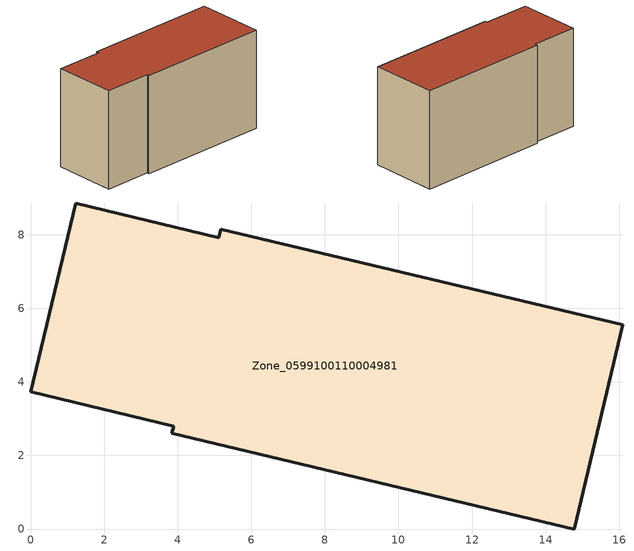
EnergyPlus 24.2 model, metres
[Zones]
Zone_0599100110004981
 floor ground (C_G): 3.84,2.61 3.89,2.8 0,3.73 1.23,8.86 5.12,7.92 5.17,8.15 16.1,5.55 14.78,0 z0
 wall outside (C_F): 3.89,2.8 3.84,2.61 14.78,0 16.1,5.55 5.17,8.15 5.12,7.92 1.23,8.86 0,3.73 3.89,2.8 z0:8.25
 roof outside (C_R): 5.17,8.15 5.12,7.92 1.23,8.86 0,3.73 3.89,2.8 3.84,2.61 14.78,0 16.1,5.55 z8.25
[BUILDING]
Pand.0599100110004981: North Axis=0; Terrain=City; Loads Convergence Tolerance Value=0.04; Temperature Convergence Tolerance Value=0.4; Solar Distribution=FullExterior; Maximum Number of Warmup Days=25; Minimum Number of Warmup Days=1
[Site:Location]
Rotterdam.The.Hague.AP_ZH_NLD Design_Conditions: Latitude=51.96; Longitude=4.45; Time Zone=1; Elevation=-4.5
[SITE:GROUNDTEMPERATURE:BUILDINGSURFACE]
18, 18, 18, 18, 18, 18, 18, 18, 18, 18, 18, 18
[MATERIAL] Thermal Absorptance=0.9; Solar Absorptance=0.7; Visible Absorptance=0.7
Name | Roughness | Thickness | Conductivity | Density | Specific Heat
G.TI.2015-2018 | MediumSmooth | 0.15 | 0.0428571 | 540 | 1210
F.TI.2015-2018 | Rough | 0.3 | 0.0666667 | 1920 | 840
R.TI.2015-2018 | MediumRough | 0.2 | 0.0333333 | 1500 | 1000
[CONSTRUCTION]
C_G: G.TI.2015-2018
C_F: F.TI.2015-2018
C_R: R.TI.2015-2018
[ZONE]
Zone_0599100110004981: Type=1; Multiplier=1; Ceiling Height=Autocalculate; Volume=Autocalculate; Floor Area=autocalculate; Part of Total Floor Area=Yes
[ZONEINFILTRATION:DESIGNFLOWRATE]
Infil_Zone_0599100110004981: Zone or ZoneList or Space or SpaceList=Zone_0599100110004981; Schedule=AlwaysOn; Design Flow Rate Calculation Method=Flow/Area; Flow Rate per Floor Area=0.0015; Constant Term Coefficient=1; Temperature Term Coefficient=0; Velocity Term Coefficient=0; Velocity Squared Term Coefficient=0
[HVACTEMPLATE:ZONE:IDEALLOADSAIRSYSTEM]
Zone_0599100110004981: Maximum Heating Supply Air Temperature=50; Minimum Cooling Supply Air Temperature=13; Maximum Heating Supply Air Humidity Ratio=0.0156; Minimum Cooling Supply Air Humidity Ratio=0.0077; Heating Limit=NoLimit; Cooling Limit=NoLimit; Dehumidification Control Type=ConstantSensibleHeatRatio; Cooling Sensible Heat Ratio=0.7; Dehumidification Setpoint=60; Humidification Control Type=None; Humidification Setpoint=30; Outdoor Air Method=None; Outdoor Air Flow Rate per Person=0.00944; Outdoor Air Flow Rate per Zone Floor Area=0; Outdoor Air Flow Rate per Zone=0; Demand Controlled Ventilation Type=None; Outdoor Air Economizer Type=NoEconomizer; Heat Recovery Type=None; Sensible Heat Recovery Effectiveness=0.7; Latent Heat Recovery Effectiveness=0.65
[ZONECONTROL:THERMOSTAT]
ThermostatControl_Zone_0599100110004981: Zone or ZoneList=Zone_0599100110004981; Control Type Schedule=DualSetpointControlType; Control 1=Thermostat_Zone_0599100110004981; Temperature Difference Between Cutout And Setpoint=0
[THERMOSTATSETPOINT:DUALSETPOINT]
Thermostat_Zone_0599100110004981: Heating Setpoint Temperature Schedule=HeatingSetpoint_Zone_0599100110004981; Cooling Setpoint Temperature Schedule=CoolingSetpoint_Zone_0599100110004981
[SCHEDULE:COMPACT]
HeatingSetpoint_Zone_0599100110004981: Through: 12/31, For: AllDays, Until: 24:00, 21
CoolingSetpoint_Zone_0599100110004981: Through: 12/31, For: AllDays, Until: 24:00, 24
DualSetpointControlType: Through: 12/31, For: AllDays, Until: 24:00, 4
AlwaysOn: Through: 12/31, For: AllDays, Until: 24:00, 1
